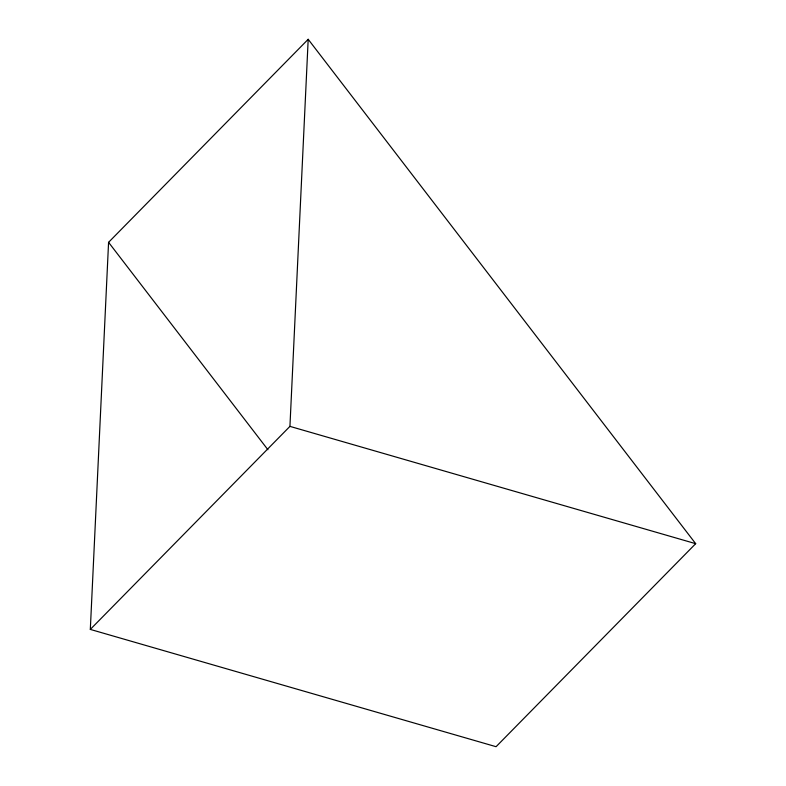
<?xml version="1.0" encoding="UTF-8"?>
<svg xmlns="http://www.w3.org/2000/svg" width="786" height="786" viewBox="0 0 786 786"><rect width="100%" height="100%" fill="white"/><g stroke="black" fill="none" stroke-linecap="round" stroke-linejoin="round"><path stroke-width="1.18" d="M90.321 629.409L108.576 242.324L308.191 39.3L695.679 543.676L496.064 746.7L90.321 629.409L289.936 426.376L308.191 39.3M289.936 426.376L695.679 543.676M108.576 242.324L267.908 449.72"/></g></svg>
